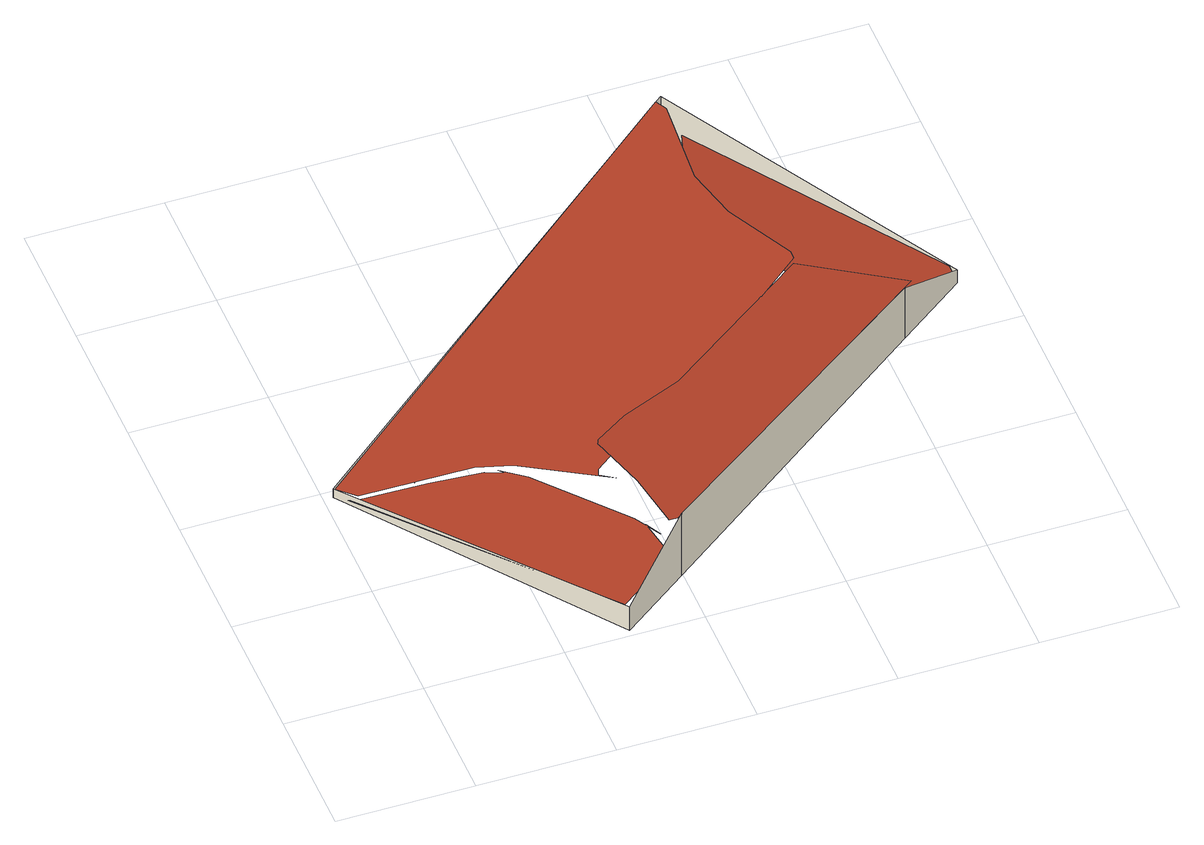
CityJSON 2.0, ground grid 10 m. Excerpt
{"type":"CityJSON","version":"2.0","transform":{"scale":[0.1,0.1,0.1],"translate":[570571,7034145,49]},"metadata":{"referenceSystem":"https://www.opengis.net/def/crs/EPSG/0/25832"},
"CityObjects":{
"building1":{"type":"Building","geometry":[{"type":"MultiSurface","lod":"2","boundaries":[[[0,1,2,3,4,5,6,7,8,9,10,11,12,13,14]],[[15,16,17,18,19,20,21,20,22,23,24,25,26,27,28]],[[29,30,31,32,33,34,35,36,37,38,39,40]],[[41,42,43,44,45,46,47,48,49,50]],[[51,52,53,54]],[[55,56,52,51]],[[57,58,56,55]],[[59,60,58,57]],[[61,62,60,59]],[[54,53,62,61]]],"semantics":{"surfaces":[{"type":"RoofSurface"},{"type":"WallSurface"}],"values":[0,0,0,0,1,1,1,1,1,1]}}]}
},
"vertices":[
[20,181,16],[98,169,27],[122,158,31],[179,115,39],[169,123,38],[171,128,38],[196,145,41],[242,166,48],[355,251,62],[355,258,62],[331,312,58],[322,353,57],[327,421,57],[323,430,56],[8,193,15],[179,81,32],[129,149,26],[113,164,24],[117,160,24],[104,166,23],[67,174,18],[27,197,13],[20,181,12],[14,184,11],[146,8,29],[187,35,34],[188,46,34],[184,72,33],[190,59,34],[419,215,22],[426,216,22],[465,242,19],[465,251,19],[338,421,29],[333,405,29],[324,358,30],[324,348,30],[331,312,29],[334,305,29],[350,288,27],[386,235,25],[424,212,53],[355,251,57],[242,166,62],[196,145,64],[171,128,65],[169,123,66],[169,124,66],[182,82,65],[189,40,64],[195,40,64],[7,194,7],[7,194,15],[148,5,29],[148,5,7],[328,434,7],[328,434,56],[469,245,7],[469,245,19],[418,207,7],[418,207,53],[199,43,7],[199,43,64]
]}
